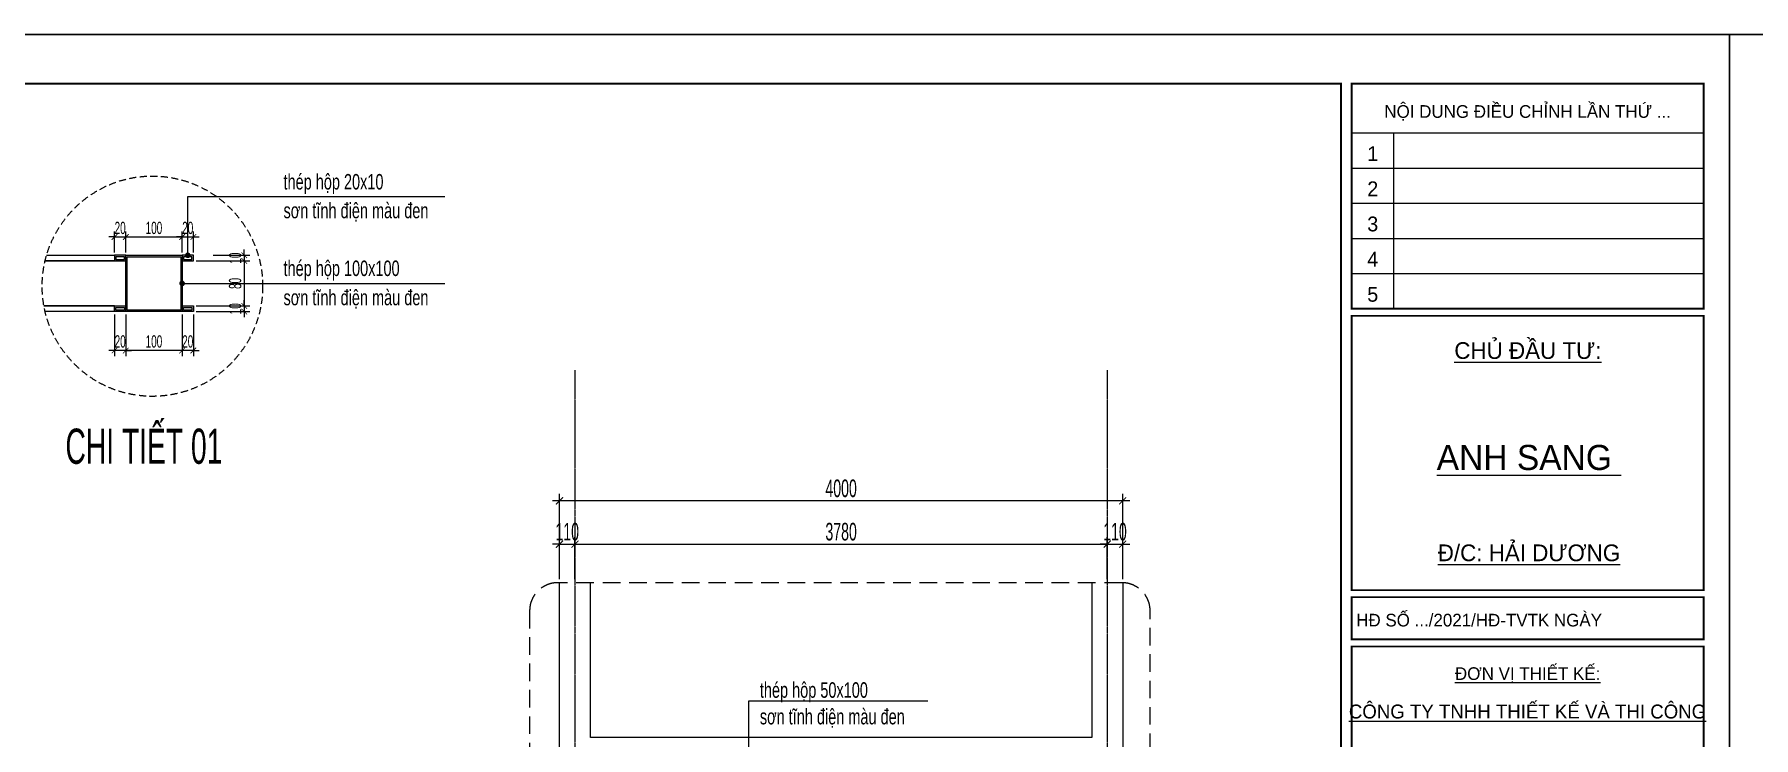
# Model space of a CAD drawing. Header units: millimetres. Extents: x 1336014 to 2939047, y -333549 to -60566.
# Drawn here: x 1403228 to 1415437, y -175969 to -170971 of the extents above; entities that cross this region are included whole.
import ezdxf
from ezdxf.enums import TextEntityAlignment as Align

# ---------------------------------------------------------------- set-up
doc = ezdxf.new("R2010")
doc.units = ezdxf.units.MM
doc.header["$MEASUREMENT"] = 0
doc.linetypes.add('$1$HIDDEN', pattern=[0.375, 0.25, -0.125])
doc.linetypes.add('CENTER2', pattern=[1.125, 0.75, -0.125, 0.125, -0.125])
for name, color, linetype, lineweight in [('05.Text', 253, 'Continuous', 18), ('08.Dim', 156, 'Continuous', 15), ('09.Hatch', 250, 'Continuous', 5), ('10.Text', 254, 'Continuous', 18), ('10.truc', 250, 'CENTER2', 20), ('11.Khung bo', 32, 'Continuous', 50), ('12.Khung', 36, 'Continuous', 25), ('7', 7, 'Continuous', 25), ('NN_KI HIEU', 22, 'Continuous', 18)]:
    doc.layers.add(name, color=color, linetype=linetype, lineweight=lineweight)
doc.layers.add('3', color=2, linetype='Continuous')
doc.layers.add('NHO', color=8, linetype='Continuous')
doc.layers.add('Tpl_Bound', color=1, linetype='Continuous', plot=False)
doc.styles.add('AVANT', font='')
doc.styles.add('TT5_Ghi chu 1', font='', dxfattribs={"width": 0.7, "height": 240})
doc.styles.add('TT5_Text Dim', font='hoatbif.shx', dxfattribs={"width": 0.6})
doc.styles.add('VnAvantH', font='')
doc.styles.get('AVANT').set_extended_font_data('.VnAvant')
doc.styles.get('TT5_Ghi chu 1').set_extended_font_data('.VnBlackH')
doc.styles.get('VnAvantH').set_extended_font_data('.VnAvantH')
doc.dimstyles.new('TT5_Dim 1-40', dxfattribs={"dimscale": 40, "dimtxt": 2.2, "dimasz": 1, "dimexe": 1, "dimexo": 0.5, "dimgap": 0.5, "dimtad": 1, "dimdec": 0, "dimzin": 0, "dimdsep": 46, "dimtxsty": 'TT5_Text Dim', "dimblk": 'ARCHTICK', "dimcen": 0, "dimdle": 1, "dimclrd": 256, "dimclre": 256, "dimclrt": 1, "dimadec": 0, "dimazin": 0, "dimtfac": 0.015, "dimtdec": 0, "dimtix": 1, "dimtmove": 2, "dimatfit": 3, "dimldrblk": 'DOT', "dimfxl": 1, "dimtolj": 1, "dimtzin": 0, "dimlwd": -1, "dimlwe": -1, "dimarcsym": 1})
doc.dimstyles.new('TT5_Dim 1-50', dxfattribs={"dimscale": 50, "dimtxt": 2.5, "dimasz": 1, "dimexe": 1, "dimexo": 0.5, "dimgap": 0.5, "dimtad": 1, "dimdec": 0, "dimzin": 0, "dimdsep": 46, "dimtxsty": 'TT5_Text Dim', "dimblk": 'ARCHTICK', "dimcen": 0, "dimdle": 1, "dimclrd": 256, "dimclre": 256, "dimclrt": 1, "dimadec": 0, "dimazin": 0, "dimtfac": 0.015, "dimtdec": 0, "dimtix": 1, "dimtmove": 2, "dimatfit": 3, "dimldrblk": 'DOT', "dimfxl": 1, "dimtolj": 1, "dimtzin": 0, "dimlwd": -1, "dimlwe": -1, "dimarcsym": 1})

# ---------------------------------------------------------------- blocks, each defined once
blk = doc.blocks.new('100')
at = {"layer": '11.Khung bo', "const_width": 26.7}
for points in [[(1860913, -945240), (1860913, -916940), (1896063, -916940), (1896063, -945240)], [(1860913, -945240), (1860913, -916940), (1896063, -916940), (1896063, -945240)], [(1860913, -945240), (1860913, -916940), (1896063, -916940), (1896063, -945240)], [(1896213, -920140), (1896213, -916940), (1901213, -916940), (1901213, -920140)], [(1896213, -920140), (1896213, -916940), (1901213, -916940), (1901213, -920140)], [(1896213, -920140), (1896213, -916940), (1901213, -916940), (1901213, -920140)], [(1896213, -924140), (1901213, -924140), (1901213, -920240), (1896213, -920240)], [(1896213, -924140), (1901213, -924140), (1901213, -920240), (1896213, -920240)], [(1896213, -924140), (1901213, -924140), (1901213, -920240), (1896213, -920240)], [(1896213, -924840), (1901213, -924840), (1901213, -924240), (1896213, -924240)], [(1896213, -924840), (1901213, -924840), (1901213, -924240), (1896213, -924240)], [(1896213, -924840), (1901213, -924840), (1901213, -924240), (1896213, -924240)], [(1896213, -929740), (1901213, -929740), (1901213, -924940), (1896213, -924940)], [(1896213, -929740), (1901213, -929740), (1901213, -924940), (1896213, -924940)], [(1896213, -929740), (1901213, -929740), (1901213, -924940), (1896213, -924940)]]:
    blk.add_lwpolyline(points, close=True, dxfattribs=at)
at = {"layer": '12.Khung'}
for p, q in [((1896213, -917640), (1901213, -917640)), ((1896213, -917640), (1901213, -917640)), ((1896213, -917640), (1901213, -917640)), ((1896813, -920140), (1896813, -917640)), ((1896813, -920140), (1896813, -917640)), ((1896813, -920140), (1896813, -917640)), ((1896213, -918140), (1901213, -918140)), ((1896213, -918140), (1901213, -918140)), ((1896213, -918140), (1901213, -918140)), ((1896213, -918640), (1901213, -918640)), ((1896213, -918640), (1901213, -918640)), ((1896213, -918640), (1901213, -918640)), ((1896213, -919140), (1901213, -919140)), ((1896213, -919140), (1901213, -919140)), ((1896213, -919140), (1901213, -919140)), ((1896213, -919640), (1901213, -919640)), ((1896213, -919640), (1901213, -919640)), ((1896213, -919640), (1901213, -919640))]:
    blk.add_line(p, q, dxfattribs=at)
blk.add_lwpolyline([(1901579, -945940), (1901579, -916240), (1859580, -916240), (1859580, -945940)], close=True, dxfattribs=at)
blk.add_lwpolyline([(1901579, -945940), (1901579, -916240), (1859580, -916240), (1859580, -945940)], close=True, dxfattribs=at)
blk.add_lwpolyline([(1901579, -945940), (1901579, -916240), (1859580, -916240), (1859580, -945940)], close=True, dxfattribs=at)
at = {"layer": '05.Text', "style": 'VnAvantH'}
for s, p in [('Néi dung ®iÒu chØnh lÇn thø ...', (1898713, -917329)), ('H§ sè .../2021/H§-TVTK ngµy ', (1898057, -924540))]:
    blk.add_text(s, height=180, dxfattribs=at).set_placement(p, align=Align.MIDDLE)
at = {"layer": '05.Text'}
for s, height, style, p in [('1', 210, 'AVANT', (1896513, -918040)), ('2', 210, 'AVANT', (1896513, -918540)), ('3', 210, 'AVANT', (1896513, -919040)), ('4', 210, 'AVANT', (1896513, -919540)), ('5', 210, 'AVANT', (1896513, -920040)), ('%%uChñ ®Çu t\xad:', 237.6, 'VnAvantH', (1898716, -920853)), ('%%Uanh sang ', 356.4, 'VnAvantH', (1898732, -922432)), ('%%U®/c: h¶i d\xad¬ng', 237.6, 'VnAvantH', (1898732, -923728)), ('%%U®¬n vÞ thiÕt kÕ:', 180, 'VnAvantH', (1898713, -925416)), ('%%Uc«ng ty tnhh thiÕt kÕ vµ thi c«ng', 198, 'VnAvantH', (1898711, -925964))]:
    blk.add_text(s, height=height, dxfattribs=dict(at, style=style)).set_placement(p, align=Align.CENTER)
blk = doc.blocks.new('_ARCHTICK')
at = {"const_width": 0.15}
blk.add_lwpolyline([(-0.5, -0.5), (0.5, 0.5)], dxfattribs=at)
blk = doc.blocks.new('*D2227')
at = {"layer": '08.Dim', "transparency": 16777216}
for p, q in [((1406957, -174594), (1406907, -174594)), ((1406957, -174843), (1406957, -174544)), ((1406957, -174594), (1407067, -174594)), ((1407067, -174843), (1407067, -174544)), ((1407067, -174594), (1407117, -174594))]:
    blk.add_line(p, q, dxfattribs=at)
at = {"layer": 'Defpoints', "color": 0, "transparency": 16777216}
for p in [(1407067, -174594), (1406957, -174868), (1407067, -174868)]:
    blk.add_point(p, dxfattribs=at)
at = {"layer": '08.Dim', "transparency": 16777216, "xscale": 50, "yscale": 50, "zscale": 50}
blk.add_blockref('_ARCHTICK', (1406957, -174594), dxfattribs=at)
at = {"layer": '08.Dim', "transparency": 16777216, "xscale": 50, "yscale": 50, "zscale": 50, "rotation": 180}
blk.add_blockref('_ARCHTICK', (1407067, -174594), dxfattribs=at)
at = {"layer": '08.Dim', "color": 1, "transparency": 16777216, "insert": (1407012, -174506), "char_height": 125, "attachment_point": 5, "style": 'TT5_Text Dim'}
blk.add_mtext('\\A1;110', dxfattribs=at)
blk = doc.blocks.new('_DOT')
blk.add_line((-0.5, 0), (-1, 0))
at = {"const_width": 0.5}
blk.add_lwpolyline([(-0.25, 0, 1), (0.25, 0, 1)], format="xyb", close=True, dxfattribs=at)
blk = doc.blocks.new('DOT')
at = {"layer": 'NHO', "color": 0, "linetype": 'ByBlock'}
blk.add_line((-0.5, 0), (-1, 0), dxfattribs=at)
at = {"layer": 'NHO', "color": 0, "linetype": 'ByBlock', "const_width": 0.5}
blk.add_lwpolyline([(-0.25, 0, 1), (0.25, 0, 1)], format="xyb", close=True, dxfattribs=at)
blk = doc.blocks.new('*D2228')
at = {"layer": '08.Dim', "transparency": 16777216}
for p, q in [((1407017, -174594), (1410897, -174594)), ((1407067, -174843), (1407067, -174544)), ((1410847, -174843), (1410847, -174544))]:
    blk.add_line(p, q, dxfattribs=at)
at = {"layer": 'Defpoints', "color": 0, "transparency": 16777216}
for p in [(1410847, -174594), (1407067, -174868), (1410847, -174868)]:
    blk.add_point(p, dxfattribs=at)
at = {"layer": '08.Dim', "transparency": 16777216, "xscale": 50, "yscale": 50, "zscale": 50, "rotation": 180}
blk.add_blockref('_ARCHTICK', (1407067, -174594), dxfattribs=at)
at = {"layer": '08.Dim', "transparency": 16777216, "xscale": 50, "yscale": 50, "zscale": 50}
blk.add_blockref('_ARCHTICK', (1410847, -174594), dxfattribs=at)
at = {"layer": '08.Dim', "color": 1, "transparency": 16777216, "insert": (1408957, -174506), "char_height": 125, "attachment_point": 5, "style": 'TT5_Text Dim'}
blk.add_mtext('\\A1;3780', dxfattribs=at)
blk = doc.blocks.new('*D2229')
at = {"layer": '08.Dim', "transparency": 16777216}
for p, q in [((1410847, -174594), (1410797, -174594)), ((1410847, -174843), (1410847, -174544)), ((1410847, -174594), (1410957, -174594)), ((1410957, -174843), (1410957, -174544)), ((1410957, -174594), (1411007, -174594))]:
    blk.add_line(p, q, dxfattribs=at)
at = {"layer": 'Defpoints', "color": 0, "transparency": 16777216}
for p in [(1410957, -174594), (1410847, -174868), (1410957, -174868)]:
    blk.add_point(p, dxfattribs=at)
at = {"layer": '08.Dim', "transparency": 16777216, "xscale": 50, "yscale": 50, "zscale": 50}
blk.add_blockref('_ARCHTICK', (1410847, -174594), dxfattribs=at)
at = {"layer": '08.Dim', "transparency": 16777216, "xscale": 50, "yscale": 50, "zscale": 50, "rotation": 180}
blk.add_blockref('_ARCHTICK', (1410957, -174594), dxfattribs=at)
at = {"layer": '08.Dim', "color": 1, "transparency": 16777216, "insert": (1410902, -174506), "char_height": 125, "attachment_point": 5, "style": 'TT5_Text Dim'}
blk.add_mtext('\\A1;110', dxfattribs=at)
blk = doc.blocks.new('*D2230')
at = {"layer": '08.Dim', "transparency": 16777216}
for p, q in [((1411007, -174286), (1406907, -174286)), ((1406957, -174843), (1406957, -174236)), ((1410957, -174843), (1410957, -174236))]:
    blk.add_line(p, q, dxfattribs=at)
at = {"layer": 'Defpoints', "color": 0, "transparency": 16777216}
for p in [(1406957, -174286), (1406957, -174868), (1410957, -174868)]:
    blk.add_point(p, dxfattribs=at)
at = {"layer": '08.Dim', "transparency": 16777216, "xscale": 50, "yscale": 50, "zscale": 50, "rotation": 180}
blk.add_blockref('_ARCHTICK', (1406957, -174286), dxfattribs=at)
at = {"layer": '08.Dim', "transparency": 16777216, "xscale": 50, "yscale": 50, "zscale": 50}
blk.add_blockref('_ARCHTICK', (1410957, -174286), dxfattribs=at)
at = {"layer": '08.Dim', "color": 1, "transparency": 16777216, "insert": (1408957, -174198), "char_height": 125, "attachment_point": 5, "style": 'TT5_Text Dim'}
blk.add_mtext('\\A1;4000', dxfattribs=at)
blk = doc.blocks.new('*D2280')
at = {"layer": '08.Dim', "transparency": 16777216}
for p, q in [((1403877, -172521), (1403877, -172371)), ((1404277, -172521), (1404277, -172371)), ((1403837, -172411), (1404317, -172411))]:
    blk.add_line(p, q, dxfattribs=at)
at = {"layer": 'Defpoints', "color": 0, "transparency": 16777216}
for p in [(1404277, -172411), (1403877, -172541), (1404277, -172541)]:
    blk.add_point(p, dxfattribs=at)
at = {"layer": '08.Dim', "transparency": 16777216, "xscale": 40, "yscale": 40, "zscale": 40, "rotation": 180}
blk.add_blockref('_ARCHTICK', (1403877, -172411), dxfattribs=at)
at = {"layer": '08.Dim', "transparency": 16777216, "xscale": 40, "yscale": 40, "zscale": 40}
blk.add_blockref('_ARCHTICK', (1404277, -172411), dxfattribs=at)
at = {"layer": '08.Dim', "color": 1, "transparency": 16777216, "insert": (1404077, -172347), "char_height": 88, "attachment_point": 5, "style": 'TT5_Text Dim'}
blk.add_mtext('\\A1;100', dxfattribs=at)
blk = doc.blocks.new('*D2281')
at = {"layer": '08.Dim', "transparency": 16777216}
for p, q in [((1404277, -172521), (1404277, -172371)), ((1404357, -172521), (1404357, -172371)), ((1404277, -172411), (1404237, -172411)), ((1404277, -172411), (1404357, -172411)), ((1404357, -172411), (1404397, -172411))]:
    blk.add_line(p, q, dxfattribs=at)
at = {"layer": 'Defpoints', "color": 0, "transparency": 16777216}
for p in [(1404357, -172411), (1404277, -172541), (1404357, -172541)]:
    blk.add_point(p, dxfattribs=at)
at = {"layer": '08.Dim', "transparency": 16777216, "xscale": 40, "yscale": 40, "zscale": 40}
blk.add_blockref('_ARCHTICK', (1404277, -172411), dxfattribs=at)
at = {"layer": '08.Dim', "transparency": 16777216, "xscale": 40, "yscale": 40, "zscale": 40, "rotation": 180}
blk.add_blockref('_ARCHTICK', (1404357, -172411), dxfattribs=at)
at = {"layer": '08.Dim', "color": 1, "transparency": 16777216, "insert": (1404317, -172347), "char_height": 88, "attachment_point": 5, "style": 'TT5_Text Dim'}
blk.add_mtext('\\A1;20', dxfattribs=at)
blk = doc.blocks.new('*D2282')
at = {"layer": '08.Dim', "transparency": 16777216}
for p, q in [((1404718, -172541), (1404718, -172501)), ((1404377, -172581), (1404758, -172581)), ((1404497, -172541), (1404758, -172541)), ((1404718, -172541), (1404718, -172581)), ((1404718, -172581), (1404718, -172621))]:
    blk.add_line(p, q, dxfattribs=at)
at = {"layer": 'Defpoints', "color": 0, "transparency": 16777216}
for p in [(1404357, -172581), (1404477, -172541), (1404718, -172581)]:
    blk.add_point(p, dxfattribs=at)
at = {"layer": '08.Dim', "transparency": 16777216, "xscale": 40, "yscale": 40, "zscale": 40}
for p, rotation in [((1404718, -172541), 270), ((1404718, -172581), 90)]:
    blk.add_blockref('_ARCHTICK', p, dxfattribs=dict(at, rotation=rotation))
at = {"layer": '08.Dim', "color": 1, "transparency": 16777216, "insert": (1404654, -172561), "char_height": 88, "attachment_point": 5, "rotation": 90, "style": 'TT5_Text Dim'}
blk.add_mtext('\\A1;10', dxfattribs=at)
blk = doc.blocks.new('*D2283')
at = {"layer": '08.Dim', "transparency": 16777216}
for p, q in [((1404377, -172581), (1404758, -172581)), ((1404718, -172541), (1404718, -172941)), ((1404377, -172901), (1404758, -172901))]:
    blk.add_line(p, q, dxfattribs=at)
at = {"layer": 'Defpoints', "color": 0, "transparency": 16777216}
for p in [(1404357, -172581), (1404357, -172901), (1404718, -172901)]:
    blk.add_point(p, dxfattribs=at)
at = {"layer": '08.Dim', "transparency": 16777216, "xscale": 40, "yscale": 40, "zscale": 40}
for p, rotation in [((1404718, -172581), 90), ((1404718, -172901), 270)]:
    blk.add_blockref('_ARCHTICK', p, dxfattribs=dict(at, rotation=rotation))
at = {"layer": '08.Dim', "color": 1, "transparency": 16777216, "insert": (1404654, -172741), "char_height": 88, "attachment_point": 5, "rotation": 90, "style": 'TT5_Text Dim'}
blk.add_mtext('\\A1;80', dxfattribs=at)
blk = doc.blocks.new('*D2284')
at = {"layer": '08.Dim', "transparency": 16777216}
for p, q in [((1404718, -172901), (1404718, -172861)), ((1404377, -172901), (1404758, -172901)), ((1404377, -172941), (1404758, -172941)), ((1404718, -172901), (1404718, -172941)), ((1404718, -172941), (1404718, -172981))]:
    blk.add_line(p, q, dxfattribs=at)
at = {"layer": 'Defpoints', "color": 0, "transparency": 16777216}
for p in [(1404357, -172901), (1404357, -172941), (1404718, -172941)]:
    blk.add_point(p, dxfattribs=at)
at = {"layer": '08.Dim', "transparency": 16777216, "xscale": 40, "yscale": 40, "zscale": 40}
for p, rotation in [((1404718, -172901), 270), ((1404718, -172941), 90)]:
    blk.add_blockref('_ARCHTICK', p, dxfattribs=dict(at, rotation=rotation))
at = {"layer": '08.Dim', "color": 1, "transparency": 16777216, "insert": (1404654, -172921), "char_height": 88, "attachment_point": 5, "rotation": 90, "style": 'TT5_Text Dim'}
blk.add_mtext('\\A1;10', dxfattribs=at)
blk = doc.blocks.new('*D2285')
at = {"layer": '08.Dim', "transparency": 16777216}
for p, q in [((1404277, -172961), (1404277, -173258)), ((1404357, -172961), (1404357, -173258)), ((1404277, -173218), (1404237, -173218)), ((1404357, -173218), (1404277, -173218)), ((1404357, -173218), (1404397, -173218))]:
    blk.add_line(p, q, dxfattribs=at)
at = {"layer": 'Defpoints', "color": 0, "transparency": 16777216}
for p in [(1404277, -172941), (1404357, -172941), (1404277, -173218)]:
    blk.add_point(p, dxfattribs=at)
at = {"layer": '08.Dim', "transparency": 16777216, "xscale": 40, "yscale": 40, "zscale": 40}
blk.add_blockref('_ARCHTICK', (1404277, -173218), dxfattribs=at)
at = {"layer": '08.Dim', "transparency": 16777216, "xscale": 40, "yscale": 40, "zscale": 40, "rotation": 180}
blk.add_blockref('_ARCHTICK', (1404357, -173218), dxfattribs=at)
at = {"layer": '08.Dim', "color": 1, "transparency": 16777216, "insert": (1404317, -173154), "char_height": 88, "attachment_point": 5, "style": 'TT5_Text Dim'}
blk.add_mtext('\\A1;20', dxfattribs=at)
blk = doc.blocks.new('*D2286')
at = {"layer": '08.Dim', "transparency": 16777216}
for p, q in [((1403877, -172961), (1403877, -173258)), ((1404277, -172961), (1404277, -173258)), ((1404317, -173218), (1403837, -173218))]:
    blk.add_line(p, q, dxfattribs=at)
at = {"layer": 'Defpoints', "color": 0, "transparency": 16777216}
for p in [(1403877, -172941), (1404277, -172941), (1403877, -173218)]:
    blk.add_point(p, dxfattribs=at)
at = {"layer": '08.Dim', "transparency": 16777216, "xscale": 40, "yscale": 40, "zscale": 40, "rotation": 180}
blk.add_blockref('_ARCHTICK', (1403877, -173218), dxfattribs=at)
at = {"layer": '08.Dim', "transparency": 16777216, "xscale": 40, "yscale": 40, "zscale": 40}
blk.add_blockref('_ARCHTICK', (1404277, -173218), dxfattribs=at)
at = {"layer": '08.Dim', "color": 1, "transparency": 16777216, "insert": (1404077, -173154), "char_height": 88, "attachment_point": 5, "style": 'TT5_Text Dim'}
blk.add_mtext('\\A1;100', dxfattribs=at)
blk = doc.blocks.new('*D2287')
at = {"layer": '08.Dim', "transparency": 16777216}
for p, q in [((1403797, -172521), (1403797, -172371)), ((1403877, -172521), (1403877, -172371)), ((1403797, -172411), (1403757, -172411)), ((1403797, -172411), (1403877, -172411)), ((1403877, -172411), (1403917, -172411))]:
    blk.add_line(p, q, dxfattribs=at)
at = {"layer": 'Defpoints', "color": 0, "transparency": 16777216}
for p in [(1403877, -172411), (1403797, -172541), (1403877, -172541)]:
    blk.add_point(p, dxfattribs=at)
at = {"layer": '08.Dim', "transparency": 16777216, "xscale": 40, "yscale": 40, "zscale": 40}
blk.add_blockref('_ARCHTICK', (1403797, -172411), dxfattribs=at)
at = {"layer": '08.Dim', "transparency": 16777216, "xscale": 40, "yscale": 40, "zscale": 40, "rotation": 180}
blk.add_blockref('_ARCHTICK', (1403877, -172411), dxfattribs=at)
at = {"layer": '08.Dim', "color": 1, "transparency": 16777216, "insert": (1403837, -172347), "char_height": 88, "attachment_point": 5, "style": 'TT5_Text Dim'}
blk.add_mtext('\\A1;20', dxfattribs=at)
blk = doc.blocks.new('*D2288')
at = {"layer": '08.Dim', "transparency": 16777216}
for p, q in [((1403797, -172961), (1403797, -173258)), ((1403877, -172961), (1403877, -173258)), ((1403797, -173218), (1403757, -173218)), ((1403877, -173218), (1403797, -173218)), ((1403877, -173218), (1403917, -173218))]:
    blk.add_line(p, q, dxfattribs=at)
at = {"layer": 'Defpoints', "color": 0, "transparency": 16777216}
for p in [(1403797, -172941), (1403877, -172941), (1403797, -173218)]:
    blk.add_point(p, dxfattribs=at)
at = {"layer": '08.Dim', "transparency": 16777216, "xscale": 40, "yscale": 40, "zscale": 40}
blk.add_blockref('_ARCHTICK', (1403797, -173218), dxfattribs=at)
at = {"layer": '08.Dim', "transparency": 16777216, "xscale": 40, "yscale": 40, "zscale": 40, "rotation": 180}
blk.add_blockref('_ARCHTICK', (1403877, -173218), dxfattribs=at)
at = {"layer": '08.Dim', "color": 1, "transparency": 16777216, "insert": (1403837, -173154), "char_height": 88, "attachment_point": 5, "style": 'TT5_Text Dim'}
blk.add_mtext('\\A1;20', dxfattribs=at)

msp = doc.modelspace()

# ---------------------------------------------------------------- hatches: boundary and pattern name
at = {"layer": '09.Hatch'}
h = msp.add_hatch(color=256, dxfattribs=at)
h.dxf.hatch_style = 1
h.paths.add_polyline_path([(1403807.1, -172911.2), (1403867.1, -172911.2), (1403867.1, -172931.2), (1403807.1, -172931.2)], flags=16)
h.paths.add_polyline_path([(1403797.1, -172901.2), (1403877.1, -172901.2), (1403877.1, -172941.2), (1403797.1, -172941.2)])
h.paths.add_polyline_path([(1403867.1, -172551.2), (1403807.1, -172551.2), (1403807.1, -172571.2), (1403867.1, -172571.2)], flags=16)
h.paths.add_polyline_path([(1403877.1, -172541.2), (1403797.1, -172541.2), (1403797.1, -172581.2), (1403877.1, -172581.2)])
h.paths.add_polyline_path([(1404287.1, -172571.2), (1404347.1, -172571.2), (1404347.1, -172551.2), (1404287.1, -172551.2)], flags=16)
h.paths.add_polyline_path([(1404277.1, -172581.2), (1404357.1, -172581.2), (1404357.1, -172541.2), (1404277.1, -172541.2)])
h.paths.add_polyline_path([(1403887.1, -172551.2), (1404267.1, -172551.2), (1404267.1, -172931.2), (1403887.1, -172931.2)], flags=16)
h.paths.add_polyline_path([(1403877.1, -172541.2), (1404277.1, -172541.2), (1404277.1, -172941.2), (1403877.1, -172941.2)])
h.paths.add_polyline_path([(1404287.1, -172911.2), (1404347.1, -172911.2), (1404347.1, -172931.2), (1404287.1, -172931.2)], flags=16)
h.paths.add_polyline_path([(1404277.1, -172901.2), (1404357.1, -172901.2), (1404357.1, -172941.2), (1404277.1, -172941.2)])

# ---------------------------------------------------------------- linework, layer by layer
at = {"layer": '05.Text', "color": 6, "linetype": '$1$HIDDEN', "ltscale": 500}
msp.add_lwpolyline([(1406945, -183389.2), (1410951.6, -183389.2, 0.4142136), (1411151.6, -183189.2), (1411151.6, -175067.9, 0.4142136), (1410951.6, -174867.9), (1406945, -174867.9, 0.4142136), (1406745, -175067.9), (1406745, -183189.2, 0.4142136)], format="xyb", close=True, dxfattribs=at)
at = {"layer": '05.Text', "color": 6, "linetype": '$1$HIDDEN', "ltscale": 200}
msp.add_circle((1404066.1, -172760.8), 782.9, dxfattribs=at)
at = {"layer": '10.truc'}
for p, q in [((1407066.8, -173356.9), (1407066.8, -184437)), ((1410846.8, -173356.9), (1410846.8, -184437))]:
    msp.add_line(p, q, dxfattribs=at)
at = {"layer": '3', "color": 3}
for points in [[(1403877.1, -172541.2), (1403797.1, -172541.2), (1403797.1, -172581.2), (1403877.1, -172581.2)], [(1403867.1, -172551.2), (1403807.1, -172551.2), (1403807.1, -172571.2), (1403867.1, -172571.2)], [(1403877.1, -172541.2), (1404277.1, -172541.2), (1404277.1, -172941.2), (1403877.1, -172941.2)], [(1403887.1, -172551.2), (1404267.1, -172551.2), (1404267.1, -172931.2), (1403887.1, -172931.2)], [(1404277.1, -172581.2), (1404357.1, -172581.2), (1404357.1, -172541.2), (1404277.1, -172541.2)], [(1404287.1, -172571.2), (1404347.1, -172571.2), (1404347.1, -172551.2), (1404287.1, -172551.2)], [(1403797.1, -172901.2), (1403877.1, -172901.2), (1403877.1, -172941.2), (1403797.1, -172941.2)], [(1403807.1, -172911.2), (1403867.1, -172911.2), (1403867.1, -172931.2), (1403807.1, -172931.2)], [(1404277.1, -172901.2), (1404357.1, -172901.2), (1404357.1, -172941.2), (1404277.1, -172941.2)], [(1404287.1, -172911.2), (1404347.1, -172911.2), (1404347.1, -172931.2), (1404287.1, -172931.2)]]:
    msp.add_lwpolyline(points, close=True, dxfattribs=at)
at = {"layer": '7'}
for points in [[(1410956.8, -174868), (1410956.8, -176188.4), (1406956.8, -176188.4), (1406956.8, -174867.9)], [(1410736.8, -174867.9), (1410736.8, -175968.4), (1407176.8, -175968.4), (1407176.8, -174867.9)]]:
    msp.add_lwpolyline(points, dxfattribs=at)
at = {"layer": 'NN_KI HIEU'}
for points in [[(1403304.1, -172581.2), (1403797.1, -172581.2)], [(1403797.1, -172581.2), (1403304.1, -172581.2)], [(1403314.7, -172541.2), (1403797.1, -172541.2)], [(1403797.1, -172901.2), (1403295.9, -172901.2)], [(1403295.9, -172901.2), (1403797.1, -172901.2)], [(1403797.1, -172941.2), (1403304.3, -172941.2)]]:
    msp.add_lwpolyline(points, dxfattribs=at)
at = {"layer": 'Tpl_Bound', "color": 1}
for points in [[(1394265.8, -185820.9), (1394265.8, -170971), (1415265.6, -170971), (1415265.6, -185820.9)], [(1415265.6, -191970.8), (1415265.6, -170971), (1430115.5, -170971), (1430115.5, -191970.8)]]:
    msp.add_lwpolyline(points, close=True, dxfattribs=at)

# ---------------------------------------------------------------- block references
at = {"layer": '05.Text', "xscale": 0.5, "yscale": 0.5, "zscale": 0.5}
msp.add_blockref('100', (464476, 287149), dxfattribs=at)
at = {"layer": '05.Text', "xscale": 0.5, "yscale": 0.5, "zscale": 0.5, "rotation": 270}
msp.add_blockref('100', (1888235.5, 758818.8), dxfattribs=at)

# ---------------------------------------------------------------- texts
at = {"layer": '10.Text'}
for s, height, style, width, p in [('thÐp hép 20x10', 110, 'TT5_Text Dim', 0.7, (1404997.1, -172073.5)), ('s¬n tÜnh ®iÖn mµu ®en', 110, 'TT5_Text Dim', 0.7, (1404997.1, -172278.1)), ('thÐp hép 100x100', 110, 'TT5_Text Dim', 0.7, (1404997.1, -172688.5)), ('s¬n tÜnh ®iÖn mµu ®en', 110, 'TT5_Text Dim', 0.7, (1404997.1, -172896.3)), ('chi tiÕt 01', 250, 'TT5_Ghi chu 1', 0.6, (1403448.5, -174023)), ('thÐp hép 50x100', 110, 'TT5_Text Dim', 0.7, (1408379.9, -175685.7)), ('s¬n tÜnh ®iÖn mµu ®en', 110, 'TT5_Text Dim', 0.7, (1408379.9, -175874.8))]:
    msp.add_text(s, height=height, dxfattribs=dict(at, style=style, width=width)).set_placement(p)

# ---------------------------------------------------------------- dimensions: what is measured, and where the dimension line sits
at = {"layer": '08.Dim'}
for base, p1, p2, dimstyle, override, picture, middle in [((1403877.1, -172410.9), (1403797.1, -172541.2), (1403877.1, -172541.2), 'TT5_Dim 1-40', {"dimlfac": 0.25}, '*D2287', (1403837.1, -172346.9)), ((1404277.1, -172410.9), (1403877.1, -172541.2), (1404277.1, -172541.2), 'TT5_Dim 1-40', {"dimlfac": 0.25}, '*D2280', (1404077.1, -172346.9)), ((1404357.1, -172410.9), (1404277.1, -172541.2), (1404357.1, -172541.2), 'TT5_Dim 1-40', {"dimlfac": 0.25}, '*D2281', (1404317.1, -172346.9)), ((1403797.1, -173218.4), (1403877.1, -172941.2), (1403797.1, -172941.2), 'TT5_Dim 1-40', {"dimlfac": 0.25}, '*D2288', (1403837.1, -173154.4)), ((1403877.1, -173218.4), (1404277.1, -172941.2), (1403877.1, -172941.2), 'TT5_Dim 1-40', {"dimlfac": 0.25}, '*D2286', (1404077.1, -173154.4)), ((1404277.1, -173218.4), (1404357.1, -172941.2), (1404277.1, -172941.2), 'TT5_Dim 1-40', {"dimlfac": 0.25}, '*D2285', (1404317.1, -173154.4)), ((1406956.8, -174285.8), (1410956.8, -174867.9), (1406956.8, -174867.9), 'TT5_Dim 1-50', {"dimldrblk": 'DOT'}, '*D2230', (1408956.8, -174198.3)), ((1407066.8, -174593.8), (1406956.8, -174867.9), (1407066.8, -174867.9), 'TT5_Dim 1-50', {"dimldrblk": 'DOT'}, '*D2227', (1407011.8, -174506.3)), ((1410846.8, -174593.8), (1407066.8, -174867.9), (1410846.8, -174867.9), 'TT5_Dim 1-50', {"dimldrblk": 'DOT'}, '*D2228', (1408956.8, -174506.3)), ((1410956.8, -174593.8), (1410846.8, -174867.9), (1410956.8, -174867.9), 'TT5_Dim 1-50', {"dimldrblk": 'DOT'}, '*D2229', (1410901.8, -174506.3))]:
    dim = msp.add_linear_dim(base=base, p1=p1, p2=p2, dimstyle=dimstyle, override=override, dxfattribs=at)
    dim.commit()
    dim.dimension.update_dxf_attribs({"geometry": picture, "text_midpoint": middle})
for base, p1, p2, picture, middle in [((1404718, -172581.2), (1404477.1, -172541.2), (1404357.1, -172581.2), '*D2282', (1404654, -172561.2)), ((1404718, -172901.2), (1404357.1, -172581.2), (1404357.1, -172901.2), '*D2283', (1404654, -172741.2)), ((1404718, -172941.2), (1404357.1, -172901.2), (1404357.1, -172941.2), '*D2284', (1404654, -172921.2))]:
    dim = msp.add_linear_dim(base=base, p1=p1, p2=p2, angle=90, dimstyle='TT5_Dim 1-40', override={"dimlfac": 0.25}, dxfattribs=at)
    dim.commit()
    dim.dimension.update_dxf_attribs({"geometry": picture, "text_midpoint": middle})

# ---------------------------------------------------------------- leaders
for points in [[(1404317, -172541.2), (1404317, -172122.9), (1406143.8, -172122.9)], [(1404277.1, -172741.2), (1406143, -172741.2)]]:
    msp.add_leader(points, dimstyle='TT5_Dim 1-40', override={"dimlfac": 0.2}, dxfattribs=at)
msp.add_leader([(1408302.4, -176391), (1408302.4, -175706.6), (1409572.4, -175706.6)], dimstyle='TT5_Dim 1-40', dxfattribs=at)

doc.saveas('drawing.dxf')
